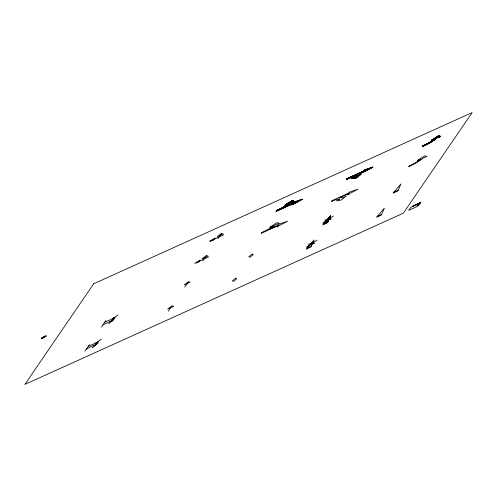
<?xml version="1.0" encoding="UTF-8"?>
<svg xmlns="http://www.w3.org/2000/svg" width="497" height="497" viewBox="0 0 497 497"><rect width="100%" height="100%" fill="white"/><g stroke="black" fill="none" stroke-linecap="round" stroke-linejoin="round"><path stroke-width="0.75" d="M309.544 245.158A3.411 0.646 -28.3 0 1 309.233 245.058L309.786 244.294A3.119 0.59 -28.3 0 1 310.501 243.754A2.771 0.522 -28.3 0 1 311.426 243.188L313.178 242.393A2.771 0.522 -28.3 0 1 313.8 242.263A3.119 0.59 -28.3 0 1 314.085 242.35L313.557 243.126A3.119 0.59 -28.3 0 1 312.837 243.667A2.771 0.522 -28.3 0 1 311.917 244.232L310.165 245.027A2.771 0.522 -28.3 0 1 309.544 245.158L306.233 249.127L310.793 247.065L312.371 243.971M313.017 242.455L314.098 239.933L311.066 243.393M326.063 221.003A3.411 0.646 -28.3 0 1 325.752 220.91L326.305 220.146A3.119 0.59 -28.3 0 1 327.026 219.599A2.771 0.522 -28.3 0 1 327.945 219.034L329.697 218.245A2.771 0.522 -28.3 0 1 330.319 218.108A3.119 0.59 -28.3 0 1 330.604 218.202L330.076 218.972A3.119 0.59 -28.3 0 1 329.362 219.512A2.771 0.522 -28.3 0 1 328.436 220.084L326.684 220.873A2.771 0.522 -28.3 0 1 326.063 221.003L322.752 224.973L327.312 222.911L328.89 219.817L324.541 222.724M329.536 218.307L330.424 216.002M381.746 214.288L384.38 208.137L376.521 217.332L381.075 215.269L381.746 214.288L377.186 216.35M398.271 190.14L400.905 183.983L393.04 193.178L397.6 191.115L398.271 190.14L393.711 192.202M42.785 337.811L43.189 337.221M44.506 337.034L44.91 336.438M84.919 351.186L89.429 344.595M101.444 327.032L105.954 320.441M110.346 321.621L110.576 321.286M110.533 321.571L110.825 321.137M110.719 321.522L111.073 320.994M110.899 321.466L111.322 320.851M111.086 321.416L111.57 320.708M112.956 318.683L113.229 318.285M111.272 321.366L111.819 320.559M113.142 318.627L113.478 318.136M111.452 321.31L112.067 320.416M113.328 318.577L113.726 317.993M111.639 321.261L112.316 320.273M113.509 318.527L113.975 317.85M111.806 321.236L112.564 320.13M113.695 318.478L114.223 317.707M112.204 320.869L112.813 319.987M113.881 318.422L114.472 317.558M112.645 320.447L113.061 319.838M114.061 318.372L114.72 317.415M168.278 311.203L170.676 307.686M184.797 287.049L188.338 281.874L190.208 282.172L184.188 284.899L188.338 281.874M202.695 260.882L205.099 257.371M217.841 238.74L221.382 233.565L223.252 233.87L217.232 236.591L221.382 233.565M423.109 145.59L422.469 146.516L424.618 145.546A12.916 2.442 -28.3 0 0 437.006 137.868L440.677 136.458L438.696 135.65L431.234 140.384L434.62 138.856A10.021 1.895 -28.3 0 1 425.382 144.559L423.146 145.571M327.585 219.245L330.617 215.785M356.25 177.926L361.561 173.832L357.43 175.95A12.835 2.429 -28.3 0 0 354.224 175.758L363.736 171.453L362.369 172.794L373.148 166.986L364.208 170.098L364.152 170.844L347.068 178.572L346.446 179.492L348.888 178.392A9.959 1.882 -28.3 0 1 354.877 177.199L351.509 178.721L356.504 177.733M276.407 210.852L277.829 209.914M284.787 205.249L292.193 200.552L294.137 201.36L290.515 202.751A12.835 2.429 -28.3 0 1 285.104 206.684L284.054 207.317L293.572 203.012L293.621 202.267L302.561 199.154L291.782 204.957L293.149 203.621L276.065 211.349L276.692 210.436L279.165 209.305A9.959 1.882 -28.3 0 0 288.142 203.733L284.849 205.211M285.253 205.037L289.018 202.565M276.289 211.026L278.295 209.709M285.713 204.832L292.211 200.558M276.17 211.194L278.767 209.492M286.166 204.627L292.298 200.595M276.115 211.324L279.792 209.001M286.626 204.416L292.478 200.67M277.034 210.914L280.395 208.703M287.546 204L292.565 200.701M277.494 210.703L281.047 208.367M288.005 203.795L292.652 200.738M277.947 210.498L282.787 207.411M287.198 204.509L292.826 200.813M278.867 210.082L284.309 206.503M285.968 205.416L292.913 200.85M279.326 209.877L293 200.887M279.786 209.666L293.174 200.956M280.699 209.249L290.291 202.95M290.702 202.677L293.267 200.993M281.159 209.044L289.869 203.323M291.049 202.546L293.354 201.03M281.619 208.839L289.285 203.795M291.391 202.409L293.528 201.105M282.538 208.423L284.595 207.069M292.087 202.149L293.615 201.142M282.992 208.218L285.048 206.864M292.429 202.012L293.702 201.179M283.452 208.007L285.508 206.659M292.776 201.881L293.789 201.21M283.911 207.802L286.427 206.243M293.118 201.745L293.963 201.285M284.831 207.386L286.887 206.031M285.284 207.181L287.347 205.826M285.744 206.969L288.26 205.41M286.663 206.553L288.72 205.205M287.123 206.348L289.179 204.994M287.577 206.143L290.099 204.578M288.496 205.727L290.559 204.373M288.956 205.522L291.012 204.168M293.609 202.459L294.218 202.062M289.416 205.311L291.932 203.751M293.597 202.658L294.827 201.85M290.329 204.894L292.391 203.54M293.59 202.757L295.131 201.745M290.788 204.689L292.851 203.335M293.578 202.857L295.435 201.639M291.248 204.484L296.044 201.422M292.168 204.068L296.349 201.316M292.621 203.857L296.653 201.21M292.901 203.863L297.262 200.999M292.609 204.155L297.566 200.894M292.311 204.441L297.871 200.788M291.938 204.876L298.48 200.577M292.727 204.447L298.784 200.471M293.522 204.025L299.088 200.366M294.311 203.596L299.393 200.26M295.106 203.167L300.002 200.042M296.69 202.316L300.306 199.937M297.479 201.888L300.61 199.831M298.275 201.465L301.219 199.62M299.859 200.608L301.524 199.514M300.648 200.185L301.828 199.409M301.443 199.757L302.437 199.198M346.956 178.746L347.533 178.361M346.838 178.914L347.987 178.156M346.72 179.082L348.447 177.951M346.49 179.423L349.366 177.535M346.726 179.361L349.826 177.323M347.186 179.156L350.286 177.118M347.645 178.951L351.199 176.702M348.54 178.547L351.659 176.497M348.969 178.355L352.118 176.286M349.354 178.199L352.578 176.081M349.733 178.044L353.497 175.665M350.441 177.764L353.951 175.46M350.764 177.653L354.411 175.248M351.081 177.535L355.33 174.838M351.659 177.342L355.79 174.627M351.926 177.261L356.25 174.422M352.199 177.174L357.163 174.006M352.653 177.062L354.877 175.603M355.572 175.143L357.623 173.801M352.882 177.013L355.1 175.553M356.032 174.938L358.082 173.59M353.1 176.957L355.485 175.484M356.492 174.733L359.002 173.173M353.479 176.901L355.678 175.453M357.405 174.317L359.461 172.968M353.665 176.87L355.84 175.441M357.865 174.112L359.915 172.763M353.814 176.864L356.175 175.41M358.325 173.9L360.834 172.347M354.119 176.851L356.318 175.41M359.238 173.49L361.294 172.136M364.202 170.229L364.599 169.968M354.249 176.864L356.461 175.41M359.698 173.279L361.754 171.931M364.195 170.328L364.904 169.856M351.584 178.709L352.149 178.429M354.361 176.882L356.709 175.435M360.157 173.074L362.673 171.515M364.177 170.527L365.512 169.645M351.969 178.64L352.609 178.224M354.578 176.926L356.827 175.447M361.071 172.658L363.127 171.31M364.171 170.62L365.817 169.539M352.162 178.609L353.069 178.013M354.653 176.969L356.933 175.478M361.53 172.453L363.587 171.098M364.164 170.72L366.121 169.434M352.354 178.578L353.988 177.597M354.734 177.013L357.107 175.547M361.99 172.248L366.73 169.222M352.733 178.516L354.442 177.392M354.839 177.137L357.2 175.584M362.903 171.832L367.034 169.117M352.926 178.485L357.256 175.64M363.363 171.627L367.339 169.011M353.118 178.448L357.312 175.696M363.68 171.508L367.643 168.905M353.311 178.417L357.362 175.758M363.096 172.08L368.252 168.694M353.696 178.355L357.418 175.907M362.804 172.372L368.557 168.589M353.889 178.324L357.734 175.795M362.506 172.658L368.861 168.483M354.081 178.293L359.027 175.13M362.785 172.565L369.47 168.266M354.46 178.224L359.673 174.801M364.369 171.713L369.774 168.16M354.653 178.193L360.319 174.472M365.165 171.285L370.079 168.054M354.846 178.162L361.499 173.882M365.954 170.862L370.687 167.843M355.231 178.1L360.667 174.522M367.538 170.005L370.992 167.737M355.423 178.069L359.834 175.168M368.333 169.583L371.296 167.632M355.61 178.032L359.002 175.808M369.122 169.154L371.905 167.421M355.995 177.969L357.337 177.087M370.706 168.303L372.21 167.315M371.495 167.874L372.514 167.209M372.29 167.446L372.818 167.104M422.86 145.95L424.065 145.161M431.533 140.253L433.931 138.675M422.742 146.124L424.525 144.95M431.986 140.042L438.093 136.035M422.624 146.292L424.985 144.739M432.446 139.837L438.77 135.681M422.506 146.466L426.016 144.254M432.906 139.632L438.944 135.756M423.245 146.168L426.563 143.987M433.825 139.216L439.031 135.787M423.705 145.956L427.196 143.664M434.285 139.005L439.124 135.824M424.171 145.751L428.756 142.832M433.999 139.377L439.298 135.898M425.134 145.304L429.886 142.179M433.154 140.03L439.385 135.936M425.649 145.056L439.478 135.967M426.215 144.776L439.565 136.004M426.811 144.484L439.739 136.079M428.203 143.751L436.577 138.247M437.379 137.725L439.833 136.11M429.041 143.298L436.086 138.663M437.72 137.588L439.92 136.147M430.073 142.714L435.384 139.222M438.068 137.458L440.093 136.221M438.758 137.191L440.187 136.253M439.106 137.06L440.274 136.29M439.447 136.923L440.448 136.364M440.143 136.663L440.541 136.402M330.163 216.301L330.542 215.959M329.902 216.593L330.468 216.133M329.648 216.891L330.393 216.307M329.387 217.183L330.319 216.481M329.194 217.406L330.244 216.655M328.933 217.705L330.188 216.785M328.679 217.997L330.114 216.959M328.418 218.295L330.039 217.133M328.157 218.587L329.965 217.307M327.902 218.885L329.89 217.481M327.641 219.177L329.815 217.655M327.74 219.146L329.741 217.829M328.66 218.668L329.666 218.009M329.225 218.419L329.592 218.183M322.82 222.985L325.864 220.985M330.232 218.115L333.468 215.99M325.833 221.246L326.206 221.003M325.572 221.544L326.492 220.941M325.318 221.836L326.896 220.798M325.057 222.134L327.361 220.612M324.796 222.426L328.088 220.264M324.28 223.016L328.84 219.922M324.019 223.315L328.766 220.096M323.764 223.607L328.691 220.277M323.572 223.83L328.616 220.451M328.56 220.581L323.441 223.979L327.983 221.935M324.566 223.333L328.486 220.755M326.075 222.463L328.411 220.929M326.405 222.37L328.337 221.103M326.74 222.283L328.262 221.277M327.069 222.19L328.188 221.451M327.399 222.097L328.113 221.625M327.728 222.004L328.039 221.799M306.301 247.139L309.345 245.139M313.706 242.269L316.943 240.144M209.846 241.144L215.083 238.001L213.548 240.244L209.846 241.144L223.756 234.851M115.074 317.21L112.167 318.9L114.459 318.26A4.796 0.907 -28.3 0 1 114.503 317.912M113.533 319.565L109.675 321.808L111.837 321.205M98.555 341.358L95.648 343.054L97.94 342.414A4.796 0.907 -28.3 0 1 97.984 342.066A4.666 0.882 -28.3 0 1 98.126 341.861A27.664 5.231 -28.3 0 1 98.611 341.302A4.84 0.913 -28.3 0 1 99.605 340.433A8.151 1.541 -28.3 0 1 101.506 339.134M86.397 349.024L97.014 343.719M306.904 248.146L311.464 246.083M199.173 261.26L208.61 256.992M43.295 337.165L44.823 336.475M104.705 322.267L112.254 318.85M102.922 324.87L109.719 321.795M88.18 346.415L95.735 343.005M418.872 203.652L410.764 207.324L408.696 210.337L416.809 206.671L419.126 203.292L420.754 202.559L418.878 205.298L417.256 206.031M93.156 345.962L95.318 345.359M324.864 219.997L326.746 219.798M329.356 219.512L331.188 219.32M308.345 244.151L310.227 243.946M312.837 243.667L314.669 243.468M108.725 323.671A27.658 5.231 -28.3 0 0 110.993 321.919A13.86 2.622 -28.3 0 0 112.303 320.782A69.493 13.139 -28.3 0 0 114.093 318.993A4.79 0.907 -28.3 0 0 114.403 318.589A5.125 0.969 -28.3 0 0 114.453 318.254M114.503 317.912A4.666 0.882 -28.3 0 1 114.652 317.707A27.658 5.231 -28.3 0 1 115.13 317.148A4.84 0.913 -28.3 0 1 116.13 316.278A8.151 1.541 -28.3 0 1 118.025 314.986M92.206 347.825A27.658 5.231 -28.3 0 0 94.473 346.074A13.86 2.622 -28.3 0 0 95.778 344.93A69.493 13.139 -28.3 0 0 97.567 343.147A4.79 0.907 -28.3 0 0 97.884 342.744M97.934 342.402A5.125 0.969 -28.3 0 1 97.884 342.744M278.674 224.29L278.618 225.035L269.101 229.341L270.151 228.707A12.835 2.429 -28.3 0 0 275.562 224.774L279.184 223.383L277.239 222.575L269.834 227.278L273.188 225.756A9.959 1.882 -28.3 0 1 264.211 231.335L261.745 232.453L261.118 233.373L278.196 225.644L276.829 226.986L287.608 221.177L278.674 224.29M349.062 192.24L349.012 192.985L331.928 200.713L331.3 201.633L333.742 200.533A9.959 1.882 -28.3 0 1 339.731 199.334L336.363 200.856L341.104 200.067L346.421 195.973L342.29 198.086A12.835 2.429 -28.3 0 0 339.078 197.899L348.59 193.594L347.223 194.93L358.002 189.127L349.062 192.24M41.667 337.904L41.263 338.5L46.028 336.345L46.438 335.748L41.667 337.904M43.705 336.568L42.475 338.37L43.997 337.68L45.227 335.879L43.705 336.568M93.691 283.787L24.85 384.423L403.309 213.213L472.15 112.577L93.691 283.787M199.937 260.142L198.402 262.385L194.706 263.286L199.937 260.142M413.05 205.839L412.634 206.441L419.735 203.23L420.145 202.627L413.05 205.839M409.342 165.718L408.702 166.644L410.851 165.669A12.916 2.442 -28.3 0 0 423.239 157.996L426.904 156.58L424.923 155.778L417.468 160.512L420.853 158.984A10.021 1.895 -28.3 0 1 411.615 164.687L409.342 165.718M252.153 254.073L248.891 256.663L249.954 257.297L253.215 254.706L252.153 254.073M235.634 278.227L232.366 280.817L233.428 281.445L236.696 278.86L235.634 278.227M206.236 255.707L202.086 258.732L208.106 256.005L206.236 255.707M171.819 306.022L167.669 309.047L173.689 306.326L171.819 306.022"/></g></svg>
